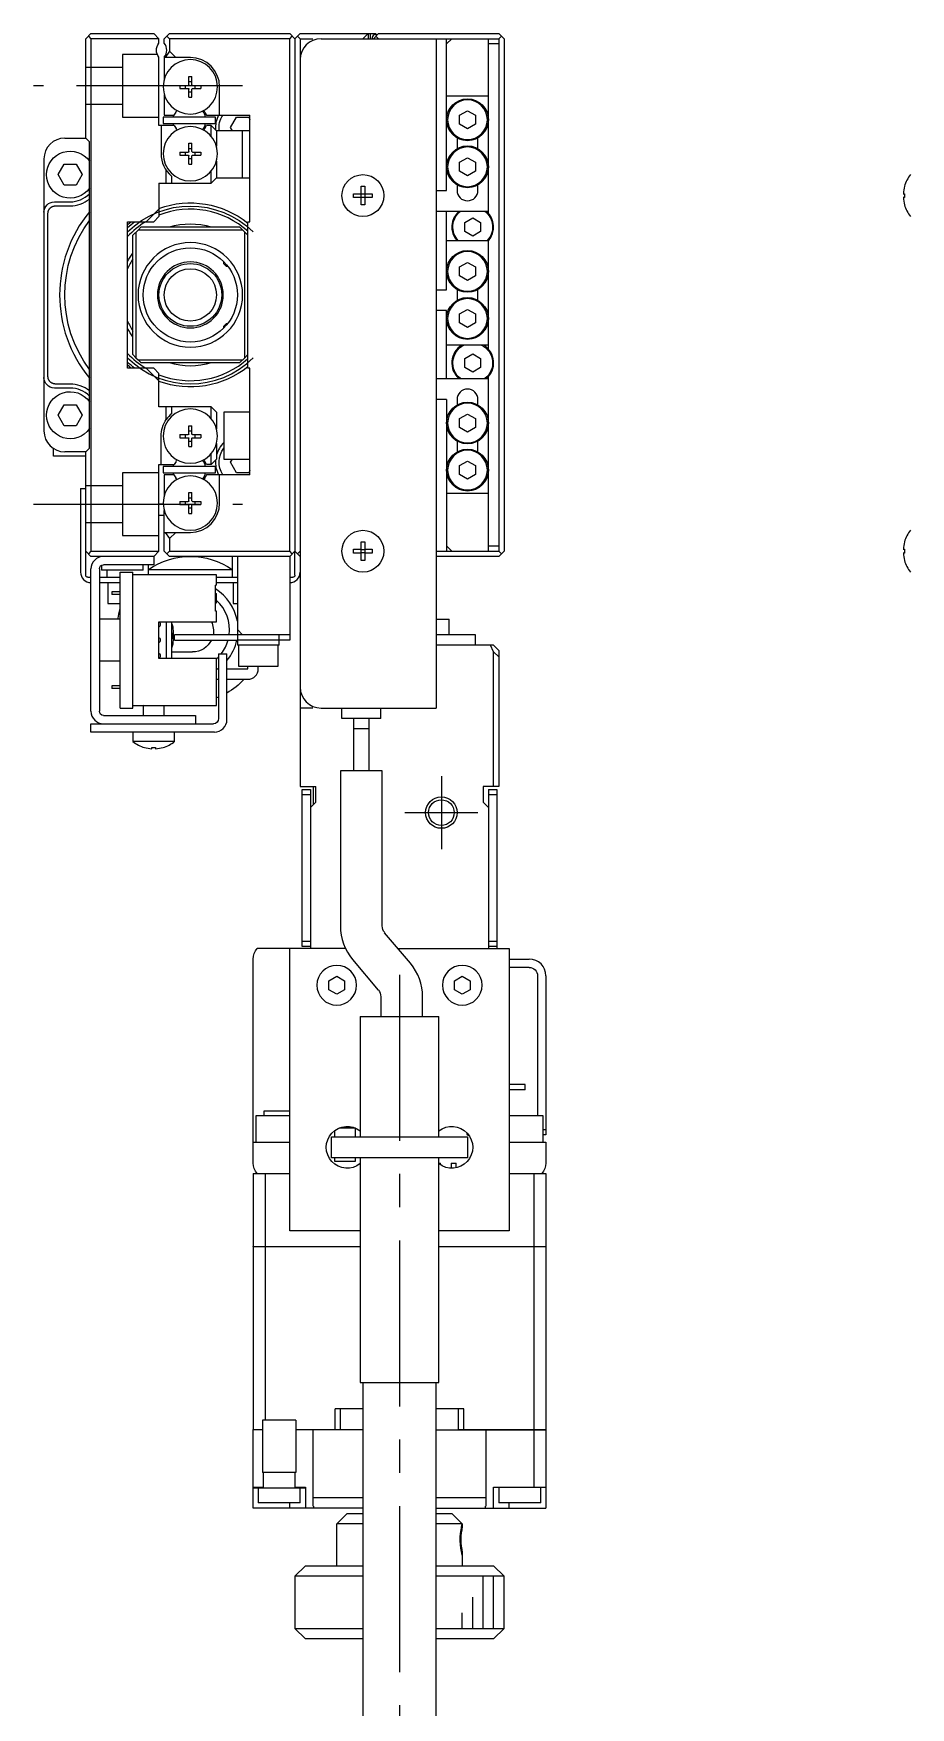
# Model space of a CAD drawing. Extents: x -1 to 668, y -8 to 398.
# Drawn here: x -1 to 82.9, y 149.4 to 309.5 of the extents above; entities that cross this region are included whole.
import ezdxf

# ---------------------------------------------------------------- set-up
doc = ezdxf.new("R2010")
doc.units = 0
doc.header["$LTSCALE"] = 0.5
doc.linetypes.add('CENTER', pattern=[50.8, 31.75, -6.35, 6.35, -6.35])
doc.linetypes.add('DASHED', pattern=[19.05, 12.7, -6.35])
for name, color, linetype in [('MSM_CENTER', 1, 'CENTER'), ('MSM_CONTINUOUS', 7, 'CONTINUOUS'), ('MSM_DASHED', 4, 'DASHED'), ('MSM_NARROW', 5, 'CONTINUOUS')]:
    doc.layers.add(name, color=color, linetype=linetype)

msp = doc.modelspace()

# ---------------------------------------------------------------- linework, layer by layer
at = {"layer": 'MSM_CENTER'}
for p, q in [((19, 304.51), (-1, 304.51)), ((-1, 264.51), (19, 264.51)), ((38, 238.51), (38, 231.51)), ((34.5, 235.01), (41.5, 235.01)), ((34, 219.51), (34, 79.51))]:
    msp.add_line(p, q, dxfattribs=at)
at = {"layer": 'MSM_CONTINUOUS'}
for p, q in [((4, 309.01), (4.5, 309.51)), ((4, 299.51), (4, 309.01)), ((4.25, 309.26), (4.5, 309.01)), ((4.5, 309.51), (10.5, 309.51)), ((11, 309.01), (4.5, 309.01)), ((4.5, 309.01), (4.5, 260.01)), ((10.5, 309.51), (11, 309.01)), ((11, 308.57), (11, 309.01)), ((11.5, 309.01), (12, 309.51)), ((11.5, 308.57), (11.5, 309.01)), ((11.75, 309.26), (12, 309.01)), ((12, 309.51), (23.5, 309.51)), ((23.5, 309.01), (12, 309.01)), ((12, 309.01), (12, 307.81)), ((24, 309.01), (23.5, 309.51)), ((23.5, 309.01), (23.75, 309.26)), ((23.5, 260.01), (23.5, 309.01)), ((24.5, 309.51), (24, 309.01)), ((24, 309.01), (24, 260.01)), ((24.5, 309.01), (24.25, 309.26)), ((24.5, 309.51), (31.7, 309.51)), ((24.5, 309.01), (24.5, 237.51)), ((24.5, 309.01), (25.7, 309.01)), ((26.5, 309.01), (43.5, 309.01)), ((31, 309.51), (30.5, 309.01)), ((31, 309.51), (31, 309.01)), ((31.2, 309.51), (31.2, 309.01)), ((31.4, 309.11), (31.4, 309.01)), ((32, 309.51), (31.5, 309.01)), ((31.7, 309.51), (31.8, 309.41)), ((31.7, 309.41), (31.9, 309.41)), ((31.75, 309.26), (32, 309.01)), ((32, 309.51), (43.5, 309.51)), ((37.5, 309.01), (37.5, 245.01)), ((38.5, 294.51), (38.5, 309.01)), ((38.5, 308.51), (39, 309.01)), ((42.5, 292.33), (42.5, 309.01)), ((44, 309.01), (43.5, 309.51)), ((43.5, 309.01), (43.75, 309.26)), ((43.5, 309.01), (43.5, 260.01)), ((44, 309.01), (44, 260.01)), ((12, 307.81), (11.58, 307.21)), ((12.6, 307.21), (12, 307.81)), ((43.5, 308.51), (42.5, 308.51)), ((11, 300.71), (11, 307.25)), ((11.5, 307.25), (11.5, 305.12)), ((14, 307.21), (11.5, 307.21)), ((11.4, 304.51), (11, 304.51)), ((13, 304.55), (13.8, 304.55)), ((13, 304.55), (13, 304.26)), ((13, 304.26), (13.8, 304.26)), ((13.53, 304.26), (13.53, 304.55)), ((13.86, 305.41), (14.15, 305.41)), ((13.86, 304.61), (13.86, 305.41)), ((14.15, 304.88), (13.86, 304.88)), ((13.86, 303.41), (13.86, 304.2)), ((14.15, 304.61), (14.15, 305.41)), ((14.15, 303.41), (14.15, 304.2)), ((14.21, 304.55), (15, 304.55)), ((14.21, 304.26), (15, 304.26)), ((14.47, 304.26), (14.47, 304.55)), ((15, 304.55), (15, 304.26)), ((16.8, 301.71), (16.8, 304.41)), ((11.5, 303.69), (11.5, 301.71)), ((13.86, 303.94), (14.15, 303.94)), ((13.86, 303.41), (14.15, 303.41)), ((42.5, 303.51), (38.5, 303.51)), ((16.39, 301.51), (11.39, 301.51)), ((11.39, 301.51), (11.39, 300.91)), ((11.5, 301.71), (12.46, 301.71)), ((12.46, 301.71), (12.63, 302)), ((15.37, 302), (15.54, 301.71)), ((15.54, 301.71), (19.7, 301.71)), ((16.39, 300.91), (16.39, 301.51)), ((17.85, 300.51), (18.42, 301.51)), ((18.42, 301.51), (19.58, 301.51)), ((19.58, 301.51), (19.7, 301.3)), ((19.7, 291.51), (19.7, 301.71)), ((39.75, 301.69), (40.5, 302.12)), ((39.75, 300.83), (39.75, 301.69)), ((40.5, 302.12), (41.25, 301.69)), ((41.25, 301.69), (41.25, 300.83)), ((2, 299.51), (4, 299.51)), ((4.35, 299.16), (4, 299.51)), ((12.46, 300.71), (11, 300.71)), ((11.2, 300.71), (11.2, 298.01)), ((11.39, 300.91), (16.39, 300.91)), ((12.46, 300.71), (12.63, 300.42)), ((15.37, 300.42), (15.54, 300.71)), ((16, 300.71), (15.54, 300.71)), ((16, 300.71), (16.5, 300.21)), ((16, 299.67), (16, 300.71)), ((16.5, 300.21), (16.5, 298.72)), ((19.7, 300.21), (16.5, 300.21)), ((18.02, 300.21), (17.85, 300.51)), ((19, 295.71), (19, 300.21)), ((39.5, 299.53), (39.5, 298.49)), ((40.5, 300.39), (39.75, 300.83)), ((41.25, 300.83), (40.5, 300.39)), ((41.5, 298.49), (41.5, 299.53)), ((4.35, 269.86), (4.35, 299.16)), ((13, 298.15), (13.8, 298.15)), ((13, 298.15), (13, 297.86)), ((13, 297.86), (13.8, 297.86)), ((13.53, 297.86), (13.53, 298.15)), ((13.86, 299.01), (14.15, 299.01)), ((13.86, 298.21), (13.86, 299.01)), ((14.15, 298.48), (13.86, 298.48)), ((13.86, 297.01), (13.86, 297.8)), ((14.15, 298.21), (14.15, 299.01)), ((14.15, 297.01), (14.15, 297.8)), ((14.21, 298.15), (15, 298.15)), ((14.21, 297.86), (15, 297.86)), ((14.47, 297.86), (14.47, 298.15)), ((15, 298.15), (15, 297.86)), ((0, 297.51), (0, 271.51)), ((1.35, 296.01), (1.92, 297.01)), ((1.92, 297.01), (3.08, 297.01)), ((3.08, 297.01), (3.65, 296.01)), ((11.7, 295.21), (11.7, 296.41)), ((13.86, 297.54), (14.15, 297.54)), ((13.86, 297.01), (14.15, 297.01)), ((16, 295.21), (16, 296.35)), ((16.5, 297.29), (16.5, 295.71)), ((39.75, 297.19), (40.5, 297.62)), ((39.75, 296.33), (39.75, 297.19)), ((40.5, 295.89), (39.75, 296.33)), ((40.5, 297.62), (41.25, 297.19)), ((41.25, 296.33), (40.5, 295.89)), ((41.25, 297.19), (41.25, 296.33)), ((1.92, 295.01), (1.35, 296.01)), ((3.08, 295.01), (1.92, 295.01)), ((3.65, 296.01), (3.08, 295.01)), ((11, 295.21), (11, 292.01)), ((11, 295.21), (16, 295.21)), ((12.2, 295.86), (12.2, 295.21)), ((16.5, 295.71), (16, 295.21)), ((16.5, 295.71), (19.7, 295.71)), ((30.32, 294.9), (30.68, 294.9)), ((30.32, 294.19), (30.32, 294.9)), ((30.68, 294.9), (30.68, 294.19)), ((39.5, 295.03), (39.5, 294.51)), ((41.5, 294.51), (41.5, 295.03)), ((82.29, 294.9), (82.29, 294.9)), ((1, 293.41), (2.5, 293.41)), ((1.13, 293.03), (2.5, 293.03)), ((29.61, 294.19), (30.32, 294.19)), ((29.61, 293.83), (29.61, 294.19)), ((30.32, 293.83), (29.61, 293.83)), ((30.33, 294.18), (30.32, 294.19)), ((30.33, 293.84), (30.32, 293.83)), ((30.32, 293.12), (30.32, 293.83)), ((30.68, 293.12), (30.32, 293.12)), ((30.33, 293.84), (30.33, 294.18)), ((30.33, 294.18), (30.67, 294.18)), ((30.67, 293.84), (30.33, 293.84)), ((30.67, 294.18), (30.68, 294.19)), ((30.67, 294.18), (30.67, 293.84)), ((30.67, 293.84), (30.68, 293.83)), ((30.68, 294.19), (31.39, 294.19)), ((30.68, 293.83), (30.68, 293.12)), ((31.39, 293.83), (30.68, 293.83)), ((31.39, 294.19), (31.39, 293.83)), ((37.5, 294.51), (38.5, 294.51)), ((82.17, 294.19), (82.29, 294.19)), ((82.29, 293.83), (82.17, 293.83)), ((82.29, 294.19), (82.29, 293.83)), ((82.29, 293.12), (82.29, 293.12)), ((0.38, 276.74), (0.38, 292.28)), ((8, 277.51), (8, 291.51)), ((8, 291.51), (10.5, 291.51)), ((9.79, 291.51), (11, 292.72)), ((11, 292.01), (10.5, 291.51)), ((19.5, 291.51), (19.7, 291.51)), ((19.5, 277.51), (19.5, 291.51)), ((37.5, 292.51), (42.5, 292.51)), ((38.5, 285.01), (38.5, 292.51)), ((40.25, 291.44), (41, 291.87)), ((40.25, 290.58), (40.25, 291.44)), ((41, 291.87), (41.75, 291.44)), ((41.75, 291.44), (41.75, 290.58)), ((8.5, 290.21), (9, 290.71)), ((8.5, 278.81), (8.5, 290.21)), ((8.8, 290.51), (8.8, 278.51)), ((9, 290.71), (9.3, 291.01)), ((19, 290.71), (9, 290.71)), ((9.3, 291.01), (18.7, 291.01)), ((18.7, 291.01), (19.2, 290.51)), ((19.2, 278.51), (19.2, 290.51)), ((19.2, 290.51), (19.5, 290.21)), ((41, 290.14), (40.25, 290.58)), ((41.75, 290.58), (41, 290.14)), ((38.5, 289.71), (42.5, 289.71)), ((42.5, 279.33), (42.5, 289.71)), ((17.2, 287.48), (17.2, 287.67)), ((17.2, 287.48), (17.43, 287.26)), ((17.43, 287.43), (17.43, 287.26)), ((17.43, 287.26), (17.56, 287.26)), ((17.56, 287.26), (17.56, 287.26)), ((39.75, 287.19), (40.5, 287.62)), ((39.75, 286.33), (39.75, 287.19)), ((40.5, 287.62), (41.25, 287.19)), ((41.25, 287.19), (41.25, 286.33)), ((37.5, 285.01), (38.5, 285.01)), ((39.5, 285.03), (39.5, 283.99)), ((40.5, 285.89), (39.75, 286.33)), ((41.25, 286.33), (40.5, 285.89)), ((41.5, 283.99), (41.5, 285.03)), ((11.04, 283.45), (11.04, 283.45)), ((16.97, 283.45), (16.97, 283.45)), ((12.56, 281.71), (12.63, 281.71)), ((12.69, 281.64), (12.63, 281.71)), ((15.38, 281.71), (15.31, 281.64)), ((15.38, 281.71), (15.44, 281.71)), ((17.43, 281.76), (17.2, 281.53)), ((17.43, 281.76), (17.43, 281.59)), ((17.56, 281.76), (17.43, 281.76)), ((17.56, 281.76), (17.56, 281.76)), ((38.5, 283.01), (37.5, 283.01)), ((38.5, 276.51), (38.5, 283.01)), ((39.75, 282.69), (40.5, 283.12)), ((39.75, 281.83), (39.75, 282.69)), ((40.5, 281.39), (39.75, 281.83)), ((40.5, 283.12), (41.25, 282.69)), ((41.25, 281.83), (40.5, 281.39)), ((41.25, 282.69), (41.25, 281.83)), ((17.2, 281.34), (17.2, 281.53)), ((8.8, 278.51), (8.5, 278.81)), ((8.8, 278.51), (9, 278.31)), ((19.2, 278.51), (18.7, 278.01)), ((19.5, 278.81), (19.2, 278.51)), ((42.5, 279.71), (38.5, 279.71)), ((40.25, 278.44), (41, 278.87)), ((41, 278.87), (41.75, 278.44)), ((10.5, 277.51), (8, 277.51)), ((9, 278.31), (19, 278.31)), ((9.3, 278.01), (9, 278.31)), ((18.7, 278.01), (9.3, 278.01)), ((11, 276.3), (9.79, 277.51)), ((10.5, 277.51), (11, 277.01)), ((11, 273.81), (11, 277.01)), ((19.7, 277.51), (19.5, 277.51)), ((19.7, 267.31), (19.7, 277.51)), ((40.25, 277.58), (40.25, 278.44)), ((41, 277.14), (40.25, 277.58)), ((41.75, 277.58), (41, 277.14)), ((41.75, 278.44), (41.75, 277.58)), ((2.5, 275.61), (1, 275.61)), ((2.5, 275.99), (1.13, 275.99)), ((37.5, 276.51), (42.5, 276.51)), ((42.5, 260.01), (42.5, 276.69)), ((1.35, 273.01), (1.92, 274.01)), ((1.92, 274.01), (3.08, 274.01)), ((3.08, 274.01), (3.65, 273.01)), ((16, 273.81), (11, 273.81)), ((11.7, 272.61), (11.7, 273.81)), ((12.2, 273.81), (12.2, 273.15)), ((16, 273.81), (16.5, 273.31)), ((16, 272.67), (16, 273.81)), ((38.5, 274.51), (37.5, 274.51)), ((38.5, 274.51), (38.5, 260.01)), ((39.5, 274.51), (39.5, 273.99)), ((41.5, 273.99), (41.5, 274.51)), ((1.92, 272.01), (1.35, 273.01)), ((3.65, 273.01), (3.08, 272.01)), ((16.5, 273.31), (16.5, 271.72)), ((17.2, 273.31), (17.2, 268.81)), ((19.7, 273.31), (17.2, 273.31)), ((39.75, 272.69), (40.5, 273.12)), ((39.75, 271.83), (39.75, 272.69)), ((40.5, 273.12), (41.25, 272.69)), ((41.25, 272.69), (41.25, 271.83)), ((3.08, 272.01), (1.92, 272.01)), ((11.2, 268.31), (11.2, 271.01)), ((13, 271.15), (13, 270.86)), ((13, 271.15), (13.8, 271.15)), ((13, 270.86), (13.8, 270.86)), ((13.53, 270.86), (13.53, 271.15)), ((13.86, 272.01), (14.15, 272.01)), ((13.86, 271.21), (13.86, 272.01)), ((14.15, 271.48), (13.86, 271.48)), ((13.86, 270.01), (13.86, 270.8)), ((13.86, 270.54), (14.15, 270.54)), ((14.15, 271.21), (14.15, 272.01)), ((14.15, 270.01), (14.15, 270.8)), ((14.21, 271.15), (15, 271.15)), ((14.21, 270.86), (15, 270.86)), ((14.47, 270.86), (14.47, 271.15)), ((15, 271.15), (15, 270.86)), ((39.5, 270.53), (39.5, 269.49)), ((40.5, 271.39), (39.75, 271.83)), ((41.25, 271.83), (40.5, 271.39)), ((41.5, 269.49), (41.5, 270.53)), ((0.9, 269.11), (0.9, 269.84)), ((4, 269.11), (0.9, 269.11)), ((4, 269.51), (2, 269.51)), ((4, 269.51), (4.35, 269.86)), ((4, 260.01), (4, 269.51)), ((13.86, 270.01), (14.15, 270.01)), ((16, 268.31), (16, 269.35)), ((16.5, 270.29), (16.5, 268.81)), ((11, 260.01), (11, 268.31)), ((11, 268.31), (12.46, 268.31)), ((11.39, 268.11), (11.39, 267.51)), ((16.39, 268.11), (11.39, 268.11)), ((11.39, 267.51), (16.39, 267.51)), ((11.5, 267.31), (11.5, 265.32)), ((12.46, 267.31), (11.5, 267.31)), ((12.63, 268.6), (12.46, 268.31)), ((12.63, 267.02), (12.46, 267.31)), ((15.54, 268.31), (15.37, 268.6)), ((15.54, 267.31), (15.37, 267.02)), ((16, 268.31), (15.54, 268.31)), ((19.7, 267.31), (15.54, 267.31)), ((16.5, 268.81), (16, 268.31)), ((16.39, 267.51), (16.39, 268.11)), ((16.8, 264.61), (16.8, 267.31)), ((17.2, 268.81), (19.7, 268.81)), ((17.85, 268.51), (18.02, 268.81)), ((18.42, 267.51), (17.85, 268.51)), ((19.58, 267.51), (18.42, 267.51)), ((19.7, 267.72), (19.58, 267.51)), ((39.75, 268.19), (40.5, 268.62)), ((39.75, 267.33), (39.75, 268.19)), ((40.5, 266.89), (39.75, 267.33)), ((40.5, 268.62), (41.25, 268.19)), ((41.25, 267.33), (40.5, 266.89)), ((41.25, 268.19), (41.25, 267.33)), ((3.5, 266.01), (4, 266.01)), ((3.5, 266.01), (3.5, 258.01)), ((11.4, 264.51), (11, 264.51)), ((13, 264.75), (13.8, 264.75)), ((13, 264.75), (13, 264.46)), ((13, 264.46), (13.8, 264.46)), ((13.53, 264.46), (13.53, 264.75)), ((13.86, 265.61), (14.15, 265.61)), ((13.86, 264.81), (13.86, 265.61)), ((14.15, 265.08), (13.86, 265.08)), ((13.86, 263.61), (13.86, 264.4)), ((13.86, 264.14), (14.15, 264.14)), ((14.15, 264.81), (14.15, 265.61)), ((14.15, 263.61), (14.15, 264.4)), ((14.21, 264.75), (15, 264.75)), ((14.21, 264.46), (15, 264.46)), ((14.47, 264.46), (14.47, 264.75)), ((15, 264.75), (15, 264.46)), ((42.5, 265.51), (38.5, 265.51)), ((11.5, 263.43), (11, 263.43)), ((11.5, 260.01), (11.5, 263.89)), ((13.86, 263.61), (14.15, 263.61)), ((11.5, 261.81), (14, 261.81)), ((11.58, 261.81), (12, 261.21)), ((12, 261.21), (12.6, 261.81)), ((12, 261.21), (12, 260.01)), ((4, 257.71), (4, 260.01)), ((4.5, 259.51), (4, 260.01)), ((4.5, 260.01), (4.25, 259.76)), ((4.5, 260.01), (11, 260.01)), ((10.5, 259.51), (4.5, 259.51)), ((11, 260.01), (10.5, 259.51)), ((10.5, 259.51), (10.5, 258.71)), ((12, 259.51), (11.5, 260.01)), ((12, 260.01), (11.75, 259.76)), ((12, 260.01), (23.5, 260.01)), ((23.5, 259.51), (12, 259.51)), ((18, 259.51), (18, 257.51)), ((18.5, 259.51), (18.5, 251.01)), ((23.75, 259.76), (23.5, 260.01)), ((23.5, 259.51), (24, 260.01)), ((23.5, 259.51), (23.5, 251.51)), ((24, 257.71), (24, 260.01)), ((24, 260.01), (24.5, 259.51)), ((24.25, 259.76), (24.5, 260.01)), ((29.61, 260.19), (30.32, 260.19)), ((29.61, 259.83), (29.61, 260.19)), ((30.32, 259.83), (29.61, 259.83)), ((30.32, 260.9), (30.68, 260.9)), ((30.32, 260.19), (30.32, 260.9)), ((30.33, 260.18), (30.32, 260.19)), ((30.33, 259.84), (30.32, 259.83)), ((30.32, 259.12), (30.32, 259.83)), ((30.33, 259.84), (30.33, 260.18)), ((30.33, 260.18), (30.67, 260.18)), ((30.67, 259.84), (30.33, 259.84)), ((30.67, 260.18), (30.68, 260.19)), ((30.67, 260.18), (30.67, 259.84)), ((30.67, 259.84), (30.68, 259.83)), ((30.68, 260.9), (30.68, 260.19)), ((30.68, 260.19), (31.39, 260.19)), ((30.68, 259.83), (30.68, 259.12)), ((31.39, 259.83), (30.68, 259.83)), ((31.39, 260.19), (31.39, 259.83)), ((37.5, 260.01), (43.5, 260.01)), ((43.5, 259.51), (37.5, 259.51)), ((39, 260.01), (38.5, 260.51)), ((42.5, 260.51), (43.5, 260.51)), ((43.75, 259.76), (43.5, 260.01)), ((43.5, 259.51), (44, 260.01)), ((82.17, 260.19), (82.29, 260.19)), ((82.29, 259.83), (82.17, 259.83)), ((82.29, 260.9), (82.29, 260.9)), ((82.29, 260.19), (82.29, 259.83)), ((4.5, 244.71), (4.5, 258.31)), ((5.3, 258.31), (5.3, 244.71)), ((5.5, 258.66), (5.5, 258.21)), ((9.5, 258.21), (5.5, 258.21)), ((10.5, 258.71), (5.7, 258.71)), ((6, 258.21), (6, 257.51)), ((7.3, 245.01), (7.3, 258.01)), ((7.3, 258.01), (8.5, 258.01)), ((8.5, 245.01), (8.5, 258.01)), ((16.5, 257.76), (8.5, 257.76)), ((9.5, 258.21), (9.5, 258.71)), ((10, 257.76), (10, 258.71)), ((10, 258.26), (18, 258.26)), ((16.5, 256.76), (16.5, 257.76)), ((30.68, 259.12), (30.32, 259.12)), ((82.29, 259.12), (82.29, 259.12)), ((4.2, 257.51), (4.5, 257.51)), ((5.3, 257.51), (7.3, 257.51)), ((5.3, 257.01), (7.3, 257.01)), ((6.1, 257.01), (6.1, 255.01)), ((7.3, 256.13), (6.5, 256.13)), ((6.5, 256.13), (6.5, 255.88)), ((16.4, 254.26), (16.4, 256.76)), ((16.5, 256.76), (16.4, 256.76)), ((16.5, 257.51), (18.5, 257.51)), ((16.5, 257.01), (18.5, 257.01)), ((18.1, 257.01), (18.1, 255.01)), ((23.5, 257.51), (23.8, 257.51)), ((6.1, 255.01), (7.3, 255.01)), ((7.3, 255.88), (6.5, 255.88)), ((16.4, 255.96), (16.5, 255.96)), ((16.4, 255.58), (16.5, 255.58)), ((16.4, 255.43), (16.5, 255.43)), ((16.4, 255.06), (16.5, 255.06)), ((16.5, 255.06), (16.5, 255.96)), ((18.1, 255.01), (18.5, 255.01)), ((7.3, 253.51), (5.3, 253.51)), ((11, 253.26), (16.5, 253.26)), ((11, 249.76), (11, 253.26)), ((11.7, 253.26), (11.7, 249.76)), ((12.2, 253.26), (12.2, 249.76)), ((16.5, 254.26), (16.4, 254.26)), ((16.5, 253.26), (16.5, 254.26)), ((37.5, 253.51), (38.75, 253.51)), ((38.75, 252.01), (38.75, 253.51)), ((12.35, 252.38), (12.35, 251.51)), ((12.5, 251.51), (12.5, 252.01)), ((23.5, 252.01), (12.5, 252.01)), ((12.5, 251.51), (18.5, 251.51)), ((19, 252.01), (18.5, 252.51)), ((22.5, 251.51), (18.5, 251.51)), ((22.5, 251.01), (22.5, 252.01)), ((23.5, 251.51), (22.5, 251.51)), ((41.25, 252.01), (37.5, 252.01)), ((41.25, 251.01), (41.25, 252.01)), ((16.5, 249.76), (11, 249.76)), ((12.2, 250.38), (14.21, 250.38)), ((16.5, 245.26), (16.5, 249.76)), ((16.7, 250.21), (16.7, 244.01)), ((16.7, 250.21), (17.5, 250.21)), ((17.5, 243.91), (17.5, 250.21)), ((22.5, 251.01), (18.5, 251.01)), ((18.6, 251.01), (18.6, 249.01)), ((22.4, 249.01), (22.4, 251.01)), ((43, 251.01), (37.5, 251.01)), ((43, 250.4), (42.69, 251.01)), ((43, 251.01), (43.5, 250.51)), ((43, 237.51), (43, 250.4)), ((43.5, 249.9), (43, 250.4)), ((43.5, 250.51), (43.5, 237.51)), ((5.3, 249.51), (7.3, 249.51)), ((16.5, 248.76), (16.7, 248.76)), ((17.5, 248.76), (19.5, 248.76)), ((18.6, 249.01), (22.4, 249.01)), ((19.5, 248.76), (19.5, 249.01)), ((20.5, 248.76), (20.5, 249.01)), ((7.3, 247.13), (6.5, 247.13)), ((6.5, 247.13), (6.5, 246.88)), ((7.3, 246.88), (6.5, 246.88)), ((16.5, 247.76), (16.7, 247.76)), ((17.5, 247.76), (19.5, 247.76)), ((7.3, 245.01), (8.5, 245.01)), ((8.5, 245.26), (16.5, 245.26)), ((9.55, 245.26), (9.5, 245.21)), ((11.5, 245.21), (9.5, 245.21)), ((9.5, 245.21), (9.5, 244.31)), ((11.5, 245.21), (11.45, 245.26)), ((11.5, 244.31), (11.5, 245.21)), ((25.7, 245.01), (24.5, 245.01)), ((26.5, 245.01), (37.5, 245.01)), ((28.5, 244.01), (28.5, 245.01)), ((32.2, 244.01), (32.2, 245.01)), ((4.5, 242.71), (4.5, 243.51)), ((4.5, 243.51), (16.2, 243.51)), ((5.7, 244.31), (14.5, 244.31)), ((14.5, 244.31), (14.5, 243.51)), ((32.2, 244.01), (28.5, 244.01)), ((29.6, 244.01), (29.6, 239.01)), ((31.1, 239.01), (31.1, 244.01)), ((16.3, 242.71), (4.5, 242.71)), ((8.5, 242.71), (8.5, 241.81)), ((12.5, 241.81), (8.5, 241.81)), ((12.5, 241.81), (12.5, 242.71)), ((31.1, 243.01), (29.6, 243.01)), ((9.61, 241.23), (9.61, 241.24)), ((10.32, 241.12), (10.32, 241.24)), ((10.32, 241.24), (10.68, 241.24)), ((10.68, 241.24), (10.68, 241.12)), ((11.39, 241.24), (11.39, 241.23)), ((32.35, 239.01), (28.35, 239.01)), ((28.35, 239.01), (28.35, 224.18)), ((32.35, 224.18), (32.35, 239.01)), ((24.5, 237.51), (26, 237.51)), ((24.7, 237.21), (25.5, 237.21)), ((24.7, 222.21), (24.7, 237.21)), ((25.5, 237.21), (25.5, 222.01)), ((25.75, 237.51), (25.75, 235.76)), ((26, 236.01), (26, 237.51)), ((43.5, 237.51), (42, 237.51)), ((42, 237.51), (42, 236.01)), ((42.5, 237.21), (42.5, 222.01)), ((42.5, 237.21), (43.3, 237.21)), ((43.3, 237.21), (43.3, 222.01)), ((25.5, 236.71), (24.7, 236.71)), ((26, 236.01), (25.5, 235.51)), ((42.5, 235.51), (42, 236.01)), ((43.3, 236.71), (42.5, 236.71)), ((24.7, 222.71), (25.5, 222.71)), ((35.04, 220.61), (32.58, 223.53)), ((42.5, 222.71), (43.3, 222.71)), ((20, 201.51), (20, 221.01)), ((28.84, 222.01), (20.38, 222.01)), ((23.5, 195.01), (23.5, 222.01)), ((25.5, 222.21), (24.7, 222.21)), ((29.52, 220.96), (31.97, 218.04)), ((33.86, 222.01), (44.5, 222.01)), ((43.3, 222.21), (42.5, 222.21)), ((44.5, 222.01), (44.5, 195.01)), ((44.5, 221.01), (46.4, 221.01)), ((27.25, 218.94), (28, 219.37)), ((28, 219.37), (28.75, 218.94)), ((39.25, 218.94), (40, 219.37)), ((40, 219.37), (40.75, 218.94)), ((46.4, 220.21), (44.5, 220.21)), ((47.2, 219.41), (47.2, 206.01)), ((48, 219.41), (48, 204.21)), ((27.25, 218.08), (27.25, 218.94)), ((28, 217.64), (27.25, 218.08)), ((28.75, 218.08), (28, 217.64)), ((28.75, 218.94), (28.75, 218.08)), ((39.25, 218.08), (39.25, 218.94)), ((40, 217.64), (39.25, 218.08)), ((40.75, 218.08), (40, 217.64)), ((40.75, 218.94), (40.75, 218.08)), ((32.21, 217.4), (32.21, 215.51)), ((36.21, 215.51), (36.21, 217.4)), ((30.25, 215.51), (37.75, 215.51)), ((30.25, 215.51), (30.25, 204.01)), ((37.75, 204.01), (37.75, 215.51)), ((46, 209.01), (44.5, 209.01)), ((46, 208.51), (44.5, 208.51)), ((46, 208.51), (46, 209.01)), ((21.05, 206.01), (21.05, 206.51)), ((21.05, 206.51), (23.5, 206.51)), ((23.5, 206.01), (20.25, 206.01)), ((20.25, 206.01), (20.25, 203.51)), ((47.75, 206.01), (44.5, 206.01)), ((47.75, 203.51), (47.75, 206.01)), ((20, 203.51), (23.5, 203.51)), ((27.5, 204.01), (40.5, 204.01)), ((27.5, 202.01), (27.5, 204.01)), ((27.78, 204.59), (27.78, 204.01)), ((29.78, 204.84), (28.2, 204.84)), ((29.78, 204.01), (29.78, 204.84)), ((40.5, 204.01), (40.5, 202.01)), ((44.5, 203.51), (48, 203.51)), ((47.75, 204.71), (48, 204.71)), ((48, 204.21), (47.75, 204.21)), ((48, 203.51), (48, 201.51)), ((40.5, 202.01), (27.5, 202.01)), ((27.78, 202.01), (27.78, 201.69)), ((27.78, 201.69), (29.78, 201.69)), ((29.78, 201.69), (29.78, 202.01)), ((30.25, 202.01), (30.25, 180.51)), ((37.75, 180.51), (37.75, 202.01)), ((20, 200.51), (20, 193.52)), ((20, 200.51), (23.5, 200.51)), ((21.15, 200.51), (21.15, 193.52)), ((37.75, 201.51), (37.93, 201.51)), ((37.93, 201.32), (37.93, 201.51)), ((38.93, 201.51), (39.43, 201.51)), ((38.93, 201.51), (38.93, 201.01)), ((39.43, 201.05), (39.43, 201.51)), ((44.5, 200.51), (48, 200.51)), ((46.85, 200.51), (46.85, 193.52)), ((48, 200.51), (48, 193.52)), ((30.25, 195.01), (23.5, 195.01)), ((44.5, 195.01), (37.75, 195.01)), ((20, 193.52), (30.25, 193.52)), ((30.25, 193.51), (20, 193.51)), ((20, 193.51), (20, 176.02)), ((20.01, 193.51), (20.01, 193.52)), ((21.15, 193.51), (21.15, 176.91)), ((21.16, 193.51), (21.16, 193.52)), ((37.75, 193.52), (48, 193.52)), ((48, 193.51), (37.75, 193.51)), ((46.84, 193.51), (46.84, 193.52)), ((46.85, 193.51), (46.85, 176.02)), ((47.99, 193.51), (47.99, 193.52)), ((48, 193.51), (48, 176.02)), ((30.25, 180.51), (37.75, 180.51)), ((30.5, 180.51), (30.5, 132.51)), ((37.5, 132.51), (37.5, 180.51)), ((27.85, 176.02), (27.85, 178.01)), ((30.5, 178.01), (27.85, 178.01)), ((28.35, 176.01), (28.35, 178.01)), ((40.15, 178.01), (37.5, 178.01)), ((39.65, 176.01), (39.65, 178.01)), ((40.15, 176.02), (40.15, 178.01)), ((20.9, 176.91), (20.9, 171.91)), ((24.1, 176.91), (20.9, 176.91)), ((24.1, 176.91), (24.1, 171.91)), ((20, 176.02), (20.9, 176.02)), ((20, 168.51), (20, 176.01)), ((20.9, 176.01), (20, 176.01)), ((20.01, 176.01), (20.01, 176.02)), ((24.1, 176.02), (28.35, 176.02)), ((30.5, 176.01), (24.1, 176.01)), ((25.75, 169.52), (25.75, 176.01)), ((37.5, 176.01), (48, 176.01)), ((39.65, 176.02), (48, 176.02)), ((42.25, 176.01), (42.25, 169.52)), ((46.84, 176.01), (46.84, 176.02)), ((46.85, 176.01), (46.85, 170.51)), ((47.99, 176.01), (47.99, 176.02)), ((48, 176.01), (48, 168.51)), ((24.1, 171.91), (20.9, 171.91)), ((21, 170.41), (21, 171.91)), ((24, 171.91), (24, 170.41)), ((20, 170.51), (21, 170.51)), ((20, 170.51), (20, 170.41)), ((25, 170.41), (20, 170.41)), ((20.5, 170.41), (20.5, 169.01)), ((24, 170.51), (25, 170.51)), ((24.5, 169.01), (24.5, 170.41)), ((25, 170.51), (25, 168.51)), ((43, 170.51), (48, 170.51)), ((43, 168.51), (43, 170.51)), ((43.5, 170.51), (43.5, 169.01)), ((47.5, 169.01), (47.5, 170.51)), ((30.5, 168.51), (20, 168.51)), ((24.5, 169.01), (20.5, 169.01)), ((23.5, 168.51), (23.5, 169.01)), ((25.75, 169.52), (30.5, 169.52)), ((30.5, 169.51), (25.75, 169.51)), ((25.75, 168.71), (25.75, 169.51)), ((25.75, 168.71), (25.77, 168.71)), ((25.76, 169.51), (25.76, 169.52)), ((25.77, 168.71), (25.77, 168.51)), ((37.5, 169.52), (42.25, 169.52)), ((42.25, 169.51), (37.5, 169.51)), ((37.5, 168.51), (48, 168.51)), ((42.23, 168.51), (42.23, 168.71)), ((42.23, 168.71), (42.25, 168.71)), ((42.24, 169.51), (42.24, 169.52)), ((42.25, 169.51), (42.25, 168.71)), ((47.5, 169.01), (43.5, 169.01)), ((44.5, 168.51), (44.5, 169.01)), ((29, 168.01), (28, 167.01)), ((30.5, 167.01), (28, 167.01)), ((28, 163.01), (28, 167.01)), ((29, 168.01), (30.5, 168.01)), ((37.5, 168.01), (39, 168.01)), ((40, 167.01), (37.5, 167.01)), ((40, 167.01), (39, 168.01)), ((40, 167.01), (40, 166.76)), ((40, 164.26), (40, 164.26)), ((40, 164.26), (40, 163.01)), ((25, 163.01), (24, 162.01)), ((30.5, 162.01), (24, 162.01)), ((24, 162.01), (24, 157.01)), ((25, 163.01), (30.5, 163.01)), ((37.5, 163.01), (43, 163.01)), ((44, 162.01), (37.5, 162.01)), ((44, 162.01), (43, 163.01)), ((44, 157.01), (44, 162.01)), ((24, 157.01), (30.5, 157.01)), ((24, 157.01), (25, 156.01)), ((37.5, 157.01), (44, 157.01)), ((43, 156.01), (44, 157.01)), ((30.5, 156.01), (25, 156.01)), ((43, 156.01), (37.5, 156.01))]:
    msp.add_line(p, q, dxfattribs=at)
at = {"layer": 'MSM_CONTINUOUS', "extrusion": (0, 0, -1)}
for p, q in [((0.71, 292.91), (0.72, 292.92)), ((0.72, 292.92), (0.75, 292.93)), ((0.75, 292.93), (0.78, 292.95)), ((0.78, 292.95), (0.8, 292.96)), ((0.8, 292.96), (0.83, 292.97)), ((0.83, 292.97), (0.86, 292.98)), ((0.86, 292.98), (0.89, 292.99)), ((0.89, 292.99), (0.91, 293)), ((0.91, 293), (0.94, 293.01)), ((0.94, 293.01), (0.97, 293.01)), ((0.97, 293.01), (1, 293.02)), ((1, 293.02), (1.03, 293.02)), ((1.03, 293.02), (1.07, 293.02)), ((1.07, 293.02), (1.1, 293.03)), ((1.1, 293.03), (1.13, 293.03)), ((0.38, 292.34), (0.39, 292.38)), ((0.38, 292.31), (0.38, 292.34)), ((0.38, 292.28), (0.38, 292.31)), ((0.39, 292.41), (0.4, 292.44)), ((0.39, 292.38), (0.39, 292.41)), ((0.4, 292.47), (0.41, 292.5)), ((0.4, 292.44), (0.4, 292.47)), ((0.41, 292.5), (0.42, 292.53)), ((0.42, 292.53), (0.43, 292.55)), ((0.43, 292.55), (0.44, 292.57)), ((0.44, 292.57), (0.45, 292.6)), ((0.45, 292.6), (0.46, 292.62)), ((0.46, 292.62), (0.47, 292.64)), ((0.47, 292.64), (0.49, 292.67)), ((0.49, 292.67), (0.5, 292.7)), ((0.5, 292.7), (0.52, 292.73)), ((0.52, 292.73), (0.54, 292.76)), ((0.54, 292.76), (0.56, 292.77)), ((0.56, 292.77), (0.57, 292.79)), ((0.57, 292.79), (0.59, 292.81)), ((0.59, 292.81), (0.61, 292.83)), ((0.61, 292.83), (0.63, 292.84)), ((0.63, 292.84), (0.65, 292.86)), ((0.65, 292.86), (0.67, 292.88)), ((0.67, 292.88), (0.69, 292.89)), ((0.69, 292.89), (0.71, 292.91)), ((0.38, 276.71), (0.38, 276.74)), ((0.38, 276.67), (0.38, 276.71)), ((0.39, 276.64), (0.38, 276.67)), ((0.39, 276.61), (0.39, 276.64)), ((0.4, 276.58), (0.39, 276.61)), ((0.4, 276.55), (0.4, 276.58)), ((0.41, 276.52), (0.4, 276.55)), ((0.42, 276.49), (0.41, 276.52)), ((0.43, 276.47), (0.42, 276.49)), ((0.44, 276.44), (0.43, 276.47)), ((0.45, 276.41), (0.44, 276.44)), ((0.46, 276.38), (0.45, 276.41)), ((0.48, 276.36), (0.46, 276.38)), ((0.49, 276.33), (0.48, 276.36)), ((0.5, 276.32), (0.49, 276.33)), ((0.52, 276.3), (0.5, 276.32)), ((0.53, 276.28), (0.52, 276.3)), ((0.55, 276.25), (0.53, 276.28)), ((0.57, 276.23), (0.55, 276.25)), ((0.58, 276.21), (0.57, 276.23)), ((0.6, 276.2), (0.58, 276.21)), ((0.62, 276.18), (0.6, 276.2)), ((0.64, 276.16), (0.62, 276.18)), ((0.65, 276.15), (0.64, 276.16)), ((0.68, 276.13), (0.65, 276.15)), ((0.71, 276.11), (0.68, 276.13)), ((0.73, 276.09), (0.71, 276.11)), ((0.76, 276.08), (0.73, 276.09)), ((0.79, 276.07), (0.76, 276.08)), ((0.81, 276.06), (0.79, 276.07)), ((0.84, 276.05), (0.81, 276.06)), ((0.86, 276.04), (0.84, 276.05)), ((0.88, 276.03), (0.86, 276.04)), ((0.91, 276.02), (0.88, 276.03)), ((0.94, 276.01), (0.91, 276.02)), ((0.97, 276.01), (0.94, 276.01)), ((1, 276), (0.97, 276.01)), ((1.03, 276), (1, 276)), ((1.06, 275.99), (1.03, 276)), ((1.1, 275.99), (1.06, 275.99)), ((1.13, 275.99), (1.1, 275.99))]:
    msp.add_line(p, q, dxfattribs=at)
for centre, radius in [((-14, 304.41), 2.6), ((-40.5, 301.26), 1.9), ((-14, 298.01), 2.6), ((-40.5, 296.76), 1.9), ((-14, 284.51), 5), ((-40.5, 286.76), 1.9), ((-14, 284.51), 3.15), ((-40.5, 282.26), 1.9), ((-40.5, 272.26), 1.9), ((-14, 271.01), 2.6), ((-40.5, 267.76), 1.9), ((-14, 264.61), 2.6), ((-28, 218.51), 1.9), ((-40, 218.51), 1.9)]:
    msp.add_circle(centre, radius, dxfattribs=at)
at = {"layer": 'MSM_CONTINUOUS'}
for centre, radius in [((40.5, 301.26), 2), ((40.5, 296.76), 2), ((30.5, 294.01), 2), ((14, 284.51), 4.5), ((40.5, 286.76), 2), ((14, 284.51), 3), ((40.5, 282.26), 2), ((40.5, 272.26), 2), ((40.5, 267.76), 2), ((30.5, 260.01), 2), ((38, 235.01), 1.23)]:
    msp.add_circle(centre, radius, dxfattribs=at)
for centre, radius, start, end in [((26.5, 307.01), 2, 90, 180), ((31.7, 309.11), 0.3, 90, 180), ((10.75, 307.91), 1, 318.5904, 41.4096), ((14, 304.41), 2.8, 0, 90), ((13.89, 301.21), 1.59, 161.6416, 169.1069), ((13.89, 301.21), 1.59, 10.8931, 34.2044), ((19, 300.51), 2.6, 152.5136, 184.5966), ((2, 297.51), 2, 90, 180), ((13.89, 301.21), 1.59, 190.8931, 198.3584), ((14, 301.21), 1.59, 210, 216.1972), ((13.89, 301.21), 1.59, 325.7956, 349.1069), ((14, 301.21), 1.59, 323.8028, 330), ((14, 298.01), 2.8, 180, 229.9948), ((85.36, 294.01), 3.19, 163.8933, 176.7703), ((85.36, 294.01), 3.2, 141.3178, 163.8775), ((2.5, 296.01), 2.6, 270, 315.3603), ((2.5, 296.01), 2.98, 270, 308.3451), ((40.5, 294.51), 1, 180, 0), ((85.36, 294.01), 3.19, 183.2297, 196.1067), ((85.36, 294.01), 3.2, 196.1225, 218.6822), ((14, 284.51), 12.5, 140.5338, 219.4662), ((14, 284.51), 8.2, 121.3881, 137.0297), ((14, 284.51), 8.2, 47.8764, 111.4601), ((41, 291.01), 2, 131.4096, 220.5416), ((41, 291.01), 2, 318.5904, 48.5904), ((14, 284.51), 6.5, 147.7958, 157.3801), ((14, 284.51), 6.5, 202.6199, 212.2042), ((14, 284.51), 8.2, 222.9703, 238.6119), ((41, 278.01), 2, 121.7883, 228.5904), ((41, 278.01), 2, 311.4096, 58.2116), ((14, 284.51), 8.5, 225.0991, 314.9009), ((14, 284.51), 8.2, 248.5399, 312.1236), ((2.5, 273.01), 2.98, 51.6549, 90), ((2.5, 273.01), 2.6, 44.6397, 90), ((40.5, 274.51), 1, 0, 180), ((14, 271.01), 2.8, 130.0052, 145.2281), ((2, 271.51), 2, 180, 270), ((19, 268.51), 2.6, 133.8131, 164.0576), ((13.89, 267.81), 1.59, 161.6416, 169.1069), ((13.89, 267.81), 1.59, 190.8931, 198.3584), ((14, 267.81), 1.59, 143.8028, 150), ((13.89, 267.81), 1.59, 10.8931, 34.2044), ((13.89, 267.81), 1.59, 325.7956, 349.1069), ((14, 267.81), 1.59, 30, 36.1972), ((19, 268.51), 2.6, 175.4034, 207.4864), ((14, 264.61), 2.8, 270, 0), ((85.36, 260.01), 3.2, 141.3178, 163.8775), ((5.7, 258.31), 1.2, 90, 180), ((85.36, 260.01), 3.19, 163.8933, 176.7703), ((85.36, 260.01), 3.19, 183.2297, 196.1067), ((4.5, 258.01), 1, 180, 270), ((23.5, 258.01), 1, 270, 0), ((85.36, 260.01), 3.2, 196.1225, 218.6822), ((14, 252.51), 4.57, 10.0411, 58.3207), ((14, 252.51), 3.75, 352.3377, 48.1896), ((10.9, 253.01), 0.25, 293.5782, 66.4218), ((10.9, 251.51), 0.25, 293.5782, 66.4218), ((14, 252.51), 3.75, 322.1691, 344.534), ((14, 252.51), 4.57, 319.984, 347.3603), ((10.9, 250.01), 0.25, 293.5782, 66.4218), ((14, 252.51), 3.75, 311.8103, 316.0545), ((14, 252.51), 4.57, 304.8582, 306.2145), ((19.5, 248.76), 1, 270, 0), ((26.5, 247.01), 2, 180, 270), ((5.7, 244.71), 1.2, 180, 270), ((16.3, 243.91), 1.2, 270, 0), ((10.5, 244.31), 3.2, 231.3178, 253.8775), ((10.5, 244.31), 3.2, 286.1225, 308.6822), ((10.5, 244.31), 3.19, 253.8933, 266.7703), ((10.5, 244.31), 3.19, 273.2297, 286.1067), ((33.35, 224.18), 5, 180, 220), ((46.4, 219.41), 1.6, 0, 90), ((31.21, 217.4), 5, 0, 40), ((45.87, 165.51), 6, 167.9767, 192.0233)]:
    msp.add_arc(centre, radius, start, end, dxfattribs=at)
at = {"layer": 'MSM_CONTINUOUS', "extrusion": (0, 0, -1)}
for centre, radius, start, end in [((-11.75, 307.91), 1, 318.5904, 41.4096), ((-13.8, 304.61), 0.06, 180, 270), ((-13.8, 304.2), 0.06, 90, 180), ((-14.21, 304.61), 0.06, 270, 0), ((-14.21, 304.2), 0.06, 0, 90), ((-14, 301.21), 1.59, 30, 36.1972), ((-14, 301.21), 1.59, 143.8028, 150), ((-19, 300.51), 2.25, 352.3377, 32.231), ((-2.5, 296.01), 2.25, 214.6921, 145.3079), ((-13.8, 298.21), 0.06, 180, 270), ((-13.8, 297.8), 0.06, 90, 180), ((-14.21, 298.21), 0.06, 270, 0), ((-14.21, 297.8), 0.06, 0, 90), ((-1, 292.41), 1, 0, 90), ((-14, 284.51), 8.5, 45.0991, 134.9009), ((-14, 284.51), 8.8, 70.0677, 128.6822), ((-14, 284.51), 12, 323.5298, 36.4702), ((-14, 284.51), 9, 48.1897, 51.0576), ((-14, 284.51), 8.8, 47.0141, 52.6982), ((-14, 284.51), 6.8, 72.9174, 107.0826), ((-41, 291.01), 1.9, 316.8264, 52.1363), ((-41, 291.01), 1.9, 127.8636, 223.1736), ((-14, 284.51), 6.8, 28.0725, 36.0189), ((-14, 284.51), 6.8, 323.9811, 331.9275), ((-41, 278.01), 1.9, 307.8636, 63.4747), ((-41, 278.01), 1.9, 116.5254, 232.1364), ((-14, 284.51), 8.8, 307.3018, 312.9859), ((-14, 284.51), 9, 308.9424, 311.8103), ((-14, 284.51), 8.8, 231.3178, 289.9323), ((-14, 284.51), 6.8, 252.9174, 287.0826), ((-1, 276.61), 1, 270, 0), ((-2.5, 273.01), 2.25, 214.6921, 145.3079), ((-14, 271.01), 2.8, 0, 34.7719), ((-13.8, 271.21), 0.06, 180, 270), ((-13.8, 270.8), 0.06, 90, 180), ((-14.21, 271.21), 0.06, 270, 0), ((-14.21, 270.8), 0.06, 0, 90), ((-19, 268.51), 2.25, 327.769, 36.8699), ((-14, 267.81), 1.59, 323.8028, 330), ((-14, 267.81), 1.59, 210, 216.1972), ((-13.8, 264.81), 0.06, 180, 270), ((-13.8, 264.4), 0.06, 90, 180), ((-14.21, 264.81), 0.06, 270, 0), ((-14.21, 264.4), 0.06, 0, 90), ((-14, 252.51), 7, 55.1501, 124.8499), ((-4.2, 257.71), 0.2, 270, 0), ((-5.7, 258.31), 0.4, 0, 90), ((-23.8, 257.71), 0.2, 180, 270), ((-14, 252.51), 7, 8.2132, 16.835), ((-10.35, 252.38), 2, 157.6684, 180), ((-14.21, 252.38), 2, 153.84, 190.6099), ((-10.35, 251.51), 2, 157.6684, 202.3316), ((-14.21, 252.38), 2, 205.7294, 270), ((-14, 252.51), 7, 222.7321, 240), ((-14, 252.51), 7, 247.3119, 249.0752), ((-5.7, 244.71), 0.4, 270, 0), ((-16.2, 244.01), 0.5, 180, 270), ((-33.35, 224.18), 1, 320, 0), ((-21.5, 221.01), 1.5, 0, 41.8103), ((-46.4, 219.41), 0.8, 90, 180), ((-31.21, 217.4), 1, 140, 180), ((-29, 203.01), 2, 231.3178, 128.6822), ((-39, 203.01), 2, 51.3178, 308.6822), ((-40.67, 204.31), 0.2, 269.1937, 14.9256), ((-21.5, 201.51), 1.5, 318.1897, 0), ((-46.5, 201.51), 1.5, 180, 221.8103)]:
    msp.add_arc(centre, radius, start, end, dxfattribs=at)
at = {"layer": 'MSM_DASHED'}
for p, q in [((10.83, 307.51), (7.5, 307.51)), ((7.5, 307.51), (7.5, 301.51)), ((7.5, 306.26), (4, 306.26)), ((4, 302.76), (7.5, 302.76)), ((7.5, 301.51), (11, 301.51)), ((7.5, 267.51), (7.5, 261.51)), ((11, 267.51), (7.5, 267.51)), ((7.5, 266.26), (4, 266.26)), ((4, 262.76), (7.5, 262.76)), ((7.5, 261.51), (11, 261.51))]:
    msp.add_line(p, q, dxfattribs=at)
at = {"layer": 'MSM_NARROW'}
for p, q in [((17.56, 287.26), (17.56, 287.26)), ((17.56, 281.76), (17.56, 281.76)), ((39.94, 166.77), (40, 167.01)), ((42, 157.01), (42, 162.01)), ((43, 157.01), (43, 162.01)), ((40, 157.01), (40, 158.51)), ((41, 157.01), (41, 160.01))]:
    msp.add_line(p, q, dxfattribs=at)
for centre, radius in [((14, 284.51), 2.5), ((38, 235.01), 1.5)]:
    msp.add_circle(centre, radius, dxfattribs=at)
at = {"layer": 'MSM_NARROW', "extrusion": (0, 0, -1)}
msp.add_arc((-45.79, 165.51), 5.98, 345.4984, 12.2144, dxfattribs=at)

doc.saveas('drawing.dxf')
